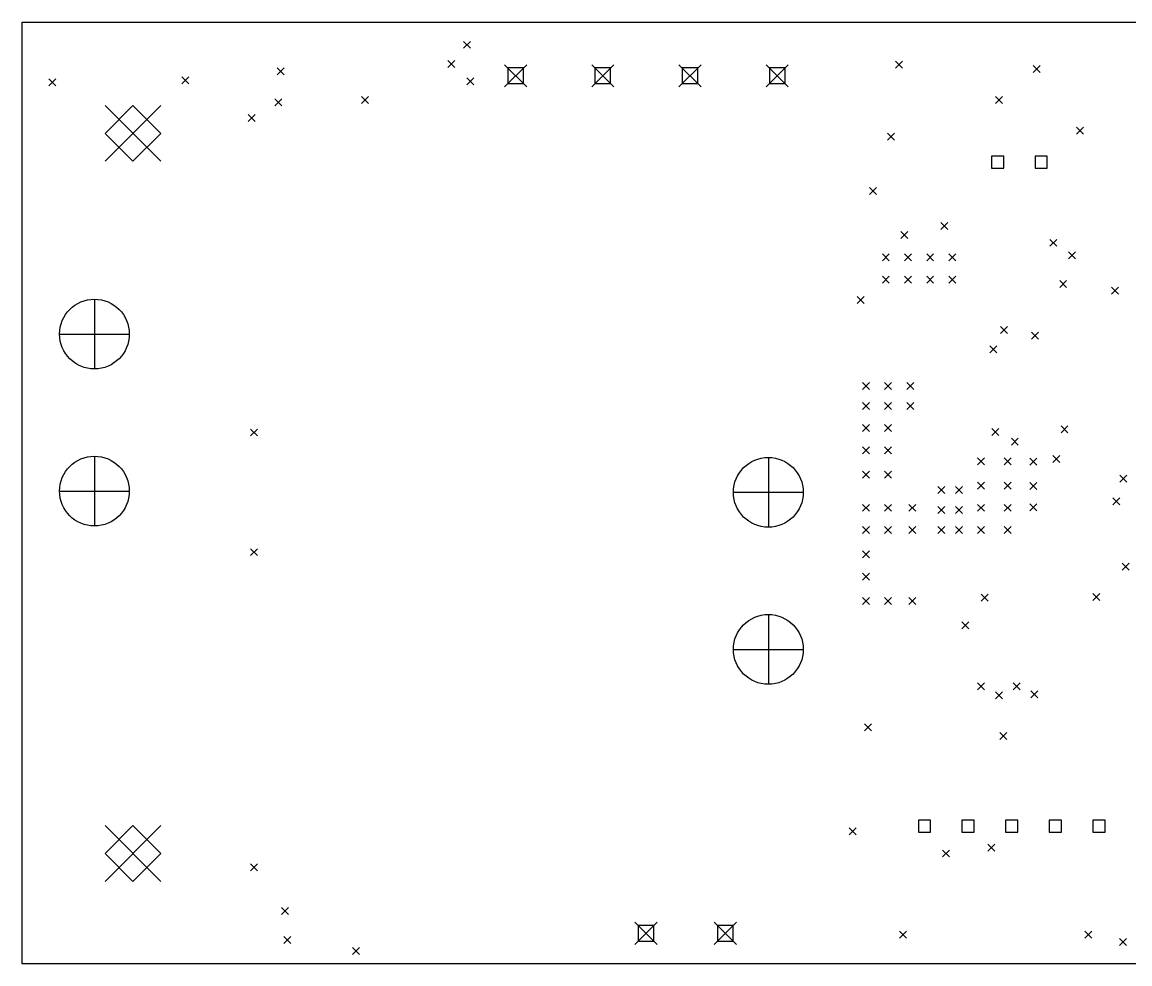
# Model space of a CAD drawing. Extents: x 91 to 223, y -160 to -73.
# Drawn here: x 93.4 to 156.9, y -127.4 to -73.4 of the extents above; entities that cross this region are included whole.
import ezdxf

# ---------------------------------------------------------------- set-up
doc = ezdxf.new("R2010")
doc.units = 0
doc.layers.add('BLACK', color=7, linetype='CONTINUOUS')

msp = doc.modelspace()

# ---------------------------------------------------------------- linework, layer by layer
at = {"layer": 'BLACK', "linetype": 'CONTINUOUS'}
for p, q in [((93.3958, -73.3806), (222.936, -73.3806)), ((93.3958, -127.356), (93.3958, -73.3806)), ((118.678, -74.4817), (119.078, -74.8817)), ((119.078, -74.4817), (118.678, -74.8817)), ((108.004, -76), (108.404, -76.4)), ((108.404, -76), (108.004, -76.4)), ((117.783, -75.5835), (118.183, -75.9835)), ((118.183, -75.5835), (117.783, -75.9835)), ((121.031, -75.819), (122.301, -77.089)), ((122.301, -75.819), (121.031, -77.089)), ((122.115, -76.005), (121.217, -76.005)), ((121.217, -76.005), (121.217, -76.903)), ((122.115, -76.903), (122.115, -76.005)), ((126.026, -75.819), (127.296, -77.089)), ((127.296, -75.819), (126.026, -77.089)), ((127.11, -76.005), (126.212, -76.005)), ((126.212, -76.005), (126.212, -76.903)), ((127.11, -76.903), (127.11, -76.005)), ((131.022, -75.819), (132.292, -77.089)), ((132.292, -75.819), (131.022, -77.089)), ((132.106, -76.005), (131.208, -76.005)), ((131.208, -76.005), (131.208, -76.903)), ((132.106, -76.903), (132.106, -76.005)), ((136.017, -75.819), (137.287, -77.089)), ((137.287, -75.819), (136.017, -77.089)), ((137.101, -76.005), (136.203, -76.005)), ((136.203, -76.005), (136.203, -76.903)), ((137.101, -76.903), (137.101, -76.005)), ((143.437, -75.619), (143.837, -76.019)), ((143.837, -75.619), (143.437, -76.019)), ((151.311, -75.873), (151.711, -76.273)), ((151.711, -75.873), (151.311, -76.273)), ((94.923, -76.635), (95.323, -77.035)), ((95.323, -76.635), (94.923, -77.035)), ((102.543, -76.508), (102.943, -76.908)), ((102.943, -76.508), (102.543, -76.908)), ((118.868, -76.5772), (119.268, -76.9772)), ((119.268, -76.5772), (118.868, -76.9772)), ((121.217, -76.903), (122.115, -76.903)), ((126.212, -76.903), (127.11, -76.903)), ((131.208, -76.903), (132.106, -76.903)), ((136.203, -76.903), (137.101, -76.903)), ((107.877, -77.778), (108.277, -78.178)), ((108.277, -77.778), (107.877, -78.178)), ((112.83, -77.651), (113.23, -78.051)), ((113.23, -77.651), (112.83, -78.051)), ((149.152, -77.651), (149.552, -78.051)), ((149.552, -77.651), (149.152, -78.051)), ((98.1458, -78.156), (101.346, -81.356)), ((101.346, -78.156), (98.1458, -81.356)), ((99.7458, -78.156), (98.1458, -79.756)), ((101.346, -79.756), (99.7458, -78.156)), ((106.353, -78.667), (106.753, -79.067)), ((106.753, -78.667), (106.353, -79.067)), ((98.1458, -79.756), (99.7458, -81.356)), ((99.7458, -81.356), (101.346, -79.756)), ((142.976, -79.7376), (143.376, -80.1376)), ((143.376, -79.7376), (142.976, -80.1376)), ((153.8, -79.3966), (154.2, -79.7966)), ((154.2, -79.3966), (153.8, -79.7966)), ((149.626, -81.0568), (148.926, -81.0568)), ((148.926, -81.0568), (148.926, -81.7572)), ((149.626, -81.7572), (149.626, -81.0568)), ((152.126, -81.0568), (151.426, -81.0568)), ((151.426, -81.0568), (151.426, -81.7572)), ((152.126, -81.7572), (152.126, -81.0568)), ((148.926, -81.7572), (149.626, -81.7572)), ((151.426, -81.7572), (152.126, -81.7572)), ((141.948, -82.858), (142.349, -83.258)), ((142.349, -82.858), (141.948, -83.258)), ((146.028, -84.8646), (146.428, -85.2646)), ((146.428, -84.8646), (146.028, -85.2646)), ((143.742, -85.3726), (144.142, -85.7726)), ((144.142, -85.3726), (143.742, -85.7726)), ((152.276, -85.8298), (152.676, -86.2298)), ((152.676, -85.8298), (152.276, -86.2298)), ((142.675, -86.668), (143.075, -87.068)), ((143.075, -86.668), (142.675, -87.068)), ((143.945, -86.668), (144.345, -87.068)), ((144.345, -86.668), (143.945, -87.068)), ((145.215, -86.668), (145.615, -87.068)), ((145.615, -86.668), (145.215, -87.068)), ((146.485, -86.668), (146.885, -87.068)), ((146.885, -86.668), (146.485, -87.068)), ((153.343, -86.541), (153.743, -86.941)), ((153.743, -86.541), (153.343, -86.941)), ((142.675, -87.938), (143.075, -88.338)), ((143.075, -87.938), (142.675, -88.338)), ((143.945, -87.938), (144.345, -88.338)), ((144.345, -87.938), (143.945, -88.338)), ((145.215, -87.938), (145.615, -88.338)), ((145.615, -87.938), (145.215, -88.338)), ((146.485, -87.938), (146.885, -88.338)), ((146.885, -87.938), (146.485, -88.338)), ((152.835, -88.192), (153.235, -88.592)), ((153.235, -88.192), (152.835, -88.592)), ((155.807, -88.573), (156.207, -88.973)), ((156.207, -88.573), (155.807, -88.973)), ((97.536, -89.258), (97.536, -93.258)), ((141.242, -89.1092), (141.642, -89.5092)), ((141.642, -89.1092), (141.242, -89.5092)), ((95.536, -91.258), (99.536, -91.258)), ((149.446, -90.8177), (149.846, -91.2177)), ((149.846, -90.8177), (149.446, -91.2177)), ((151.213, -91.1447), (151.613, -91.5447)), ((151.613, -91.1447), (151.213, -91.5447)), ((148.835, -91.9304), (149.235, -92.3304)), ((149.235, -91.9304), (148.835, -92.3304)), ((141.532, -94.034), (141.932, -94.434)), ((141.932, -94.034), (141.532, -94.434)), ((142.802, -94.034), (143.202, -94.434)), ((143.202, -94.034), (142.802, -94.434)), ((144.072, -94.034), (144.472, -94.434)), ((144.472, -94.034), (144.072, -94.434)), ((141.532, -95.177), (141.932, -95.577)), ((141.932, -95.177), (141.532, -95.577)), ((142.802, -95.177), (143.202, -95.577)), ((143.202, -95.177), (142.802, -95.577)), ((144.072, -95.177), (144.472, -95.577)), ((144.472, -95.177), (144.072, -95.577)), ((141.532, -96.447), (141.932, -96.847)), ((141.932, -96.447), (141.532, -96.847)), ((142.802, -96.447), (143.202, -96.847)), ((143.202, -96.447), (142.802, -96.847)), ((106.48, -96.701), (106.88, -97.101)), ((106.88, -96.701), (106.48, -97.101)), ((148.949, -96.6756), (149.349, -97.0756)), ((149.349, -96.6756), (148.949, -97.0756)), ((152.911, -96.5232), (153.311, -96.9232)), ((153.311, -96.5232), (152.911, -96.9232)), ((141.532, -97.717), (141.932, -98.117)), ((141.932, -97.717), (141.532, -98.117)), ((142.802, -97.717), (143.202, -98.117)), ((143.202, -97.717), (142.802, -98.117)), ((150.066, -97.2344), (150.466, -97.6344)), ((150.466, -97.2344), (150.066, -97.6344)), ((97.536, -98.258), (97.536, -102.258)), ((136.144, -98.33), (136.144, -102.33)), ((148.136, -98.352), (148.536, -98.752)), ((148.536, -98.352), (148.136, -98.752)), ((149.66, -98.352), (150.06, -98.752)), ((150.06, -98.352), (149.66, -98.752)), ((152.436, -98.218), (152.836, -98.618)), ((152.836, -98.218), (152.436, -98.618)), ((151.133, -98.3774), (151.533, -98.7774)), ((151.533, -98.3774), (151.133, -98.7774)), ((141.532, -99.114), (141.932, -99.514)), ((141.932, -99.114), (141.532, -99.514)), ((142.802, -99.114), (143.202, -99.514)), ((143.202, -99.114), (142.802, -99.514)), ((156.289, -99.3426), (156.689, -99.7426)), ((156.689, -99.3426), (156.289, -99.7426)), ((95.536, -100.258), (99.536, -100.258)), ((145.85, -100.003), (146.25, -100.403)), ((146.25, -100.003), (145.85, -100.403)), ((146.866, -100.003), (147.266, -100.403)), ((147.266, -100.003), (146.866, -100.403)), ((148.136, -99.749), (148.536, -100.149)), ((148.536, -99.749), (148.136, -100.149)), ((149.66, -99.749), (150.06, -100.149)), ((150.06, -99.749), (149.66, -100.149)), ((151.133, -99.7744), (151.533, -100.174)), ((151.533, -99.7744), (151.133, -100.174)), ((134.144, -100.33), (138.144, -100.33)), ((155.883, -100.638), (156.283, -101.038)), ((156.283, -100.638), (155.883, -101.038)), ((141.532, -101.019), (141.932, -101.419)), ((141.932, -101.019), (141.532, -101.419)), ((142.802, -101.019), (143.202, -101.419)), ((143.202, -101.019), (142.802, -101.419)), ((144.199, -101.019), (144.599, -101.419)), ((144.599, -101.019), (144.199, -101.419)), ((145.85, -101.146), (146.25, -101.546)), ((146.25, -101.146), (145.85, -101.546)), ((146.866, -101.146), (147.266, -101.546)), ((147.266, -101.146), (146.866, -101.546)), ((148.136, -101.019), (148.536, -101.419)), ((148.536, -101.019), (148.136, -101.419)), ((149.66, -101.019), (150.06, -101.419)), ((150.06, -101.019), (149.66, -101.419)), ((151.133, -100.994), (151.533, -101.394)), ((151.533, -100.994), (151.133, -101.394)), ((141.532, -102.289), (141.932, -102.689)), ((141.932, -102.289), (141.532, -102.689)), ((142.802, -102.289), (143.202, -102.689)), ((143.202, -102.289), (142.802, -102.689)), ((144.199, -102.289), (144.599, -102.689)), ((144.599, -102.289), (144.199, -102.689)), ((145.85, -102.289), (146.25, -102.689)), ((146.25, -102.289), (145.85, -102.689)), ((146.866, -102.289), (147.266, -102.689)), ((147.266, -102.289), (146.866, -102.689)), ((148.136, -102.289), (148.536, -102.689)), ((148.536, -102.289), (148.136, -102.689)), ((149.66, -102.289), (150.06, -102.689)), ((150.06, -102.289), (149.66, -102.689)), ((106.48, -103.559), (106.88, -103.959)), ((106.88, -103.559), (106.48, -103.959)), ((141.532, -103.686), (141.932, -104.086)), ((141.932, -103.686), (141.532, -104.086)), ((156.416, -104.397), (156.816, -104.797)), ((156.816, -104.397), (156.416, -104.797)), ((141.532, -104.956), (141.932, -105.356)), ((141.932, -104.956), (141.532, -105.356)), ((141.532, -106.353), (141.932, -106.753)), ((141.932, -106.353), (141.532, -106.753)), ((142.802, -106.353), (143.202, -106.753)), ((143.202, -106.353), (142.802, -106.753)), ((144.199, -106.353), (144.599, -106.753)), ((144.599, -106.353), (144.199, -106.753)), ((148.339, -106.175), (148.739, -106.575)), ((148.739, -106.175), (148.339, -106.575)), ((154.74, -106.134), (155.14, -106.534)), ((155.14, -106.134), (154.74, -106.534)), ((136.144, -107.33), (136.144, -111.33)), ((147.222, -107.75), (147.622, -108.15)), ((147.622, -107.75), (147.222, -108.15)), ((134.144, -109.33), (138.144, -109.33)), ((148.136, -111.255), (148.536, -111.655)), ((148.536, -111.255), (148.136, -111.655)), ((150.168, -111.255), (150.568, -111.655)), ((150.568, -111.255), (150.168, -111.655)), ((149.152, -111.763), (149.552, -112.163)), ((149.552, -111.763), (149.152, -112.163)), ((151.184, -111.712), (151.584, -112.112)), ((151.584, -111.712), (151.184, -112.112)), ((141.659, -113.592), (142.059, -113.992)), ((142.059, -113.592), (141.659, -113.992)), ((149.406, -114.1), (149.806, -114.5)), ((149.806, -114.1), (149.406, -114.5)), ((145.439, -119.113), (144.738, -119.113)), ((144.738, -119.113), (144.738, -119.814)), ((145.439, -119.814), (145.439, -119.113)), ((147.939, -119.113), (147.238, -119.113)), ((147.238, -119.113), (147.238, -119.814)), ((147.939, -119.814), (147.939, -119.113)), ((150.439, -119.113), (149.738, -119.113)), ((149.738, -119.113), (149.738, -119.814)), ((150.439, -119.814), (150.439, -119.113)), ((152.939, -119.113), (152.238, -119.113)), ((152.238, -119.113), (152.238, -119.814)), ((152.939, -119.814), (152.939, -119.113)), ((155.439, -119.113), (154.738, -119.113)), ((154.738, -119.113), (154.738, -119.814)), ((155.439, -119.814), (155.439, -119.113)), ((98.1458, -119.431), (101.346, -122.631)), ((101.346, -119.431), (98.1458, -122.631)), ((99.7458, -119.431), (98.1458, -121.031)), ((101.346, -121.031), (99.7458, -119.431)), ((140.77, -119.561), (141.17, -119.961)), ((141.17, -119.561), (140.77, -119.961)), ((144.738, -119.814), (145.439, -119.814)), ((147.238, -119.814), (147.939, -119.814)), ((149.738, -119.814), (150.439, -119.814)), ((152.238, -119.814), (152.939, -119.814)), ((154.738, -119.814), (155.439, -119.814)), ((148.72, -120.501), (149.12, -120.901)), ((149.12, -120.501), (148.72, -120.901)), ((98.1458, -121.031), (99.7458, -122.631)), ((99.7458, -122.631), (101.346, -121.031)), ((146.129, -120.831), (146.529, -121.231)), ((146.529, -120.831), (146.129, -121.231)), ((106.48, -121.628), (106.879, -122.028)), ((106.879, -121.628), (106.48, -122.028)), ((108.258, -124.133), (108.658, -124.533)), ((108.658, -124.133), (108.258, -124.533)), ((128.499, -124.968), (129.769, -126.238)), ((129.769, -124.968), (128.499, -126.238)), ((133.045, -124.968), (134.315, -126.238)), ((134.315, -124.968), (133.045, -126.238)), ((129.583, -125.154), (128.685, -125.154)), ((128.685, -125.154), (128.685, -126.052)), ((129.583, -126.052), (129.583, -125.154)), ((134.129, -125.154), (133.231, -125.154)), ((133.231, -125.154), (133.231, -126.052)), ((134.129, -126.052), (134.129, -125.154)), ((143.65, -125.479), (144.05, -125.879)), ((144.05, -125.479), (143.65, -125.879)), ((154.283, -125.479), (154.683, -125.879)), ((154.683, -125.479), (154.283, -125.879)), ((108.385, -125.784), (108.785, -126.184)), ((108.785, -125.784), (108.385, -126.184)), ((128.685, -126.052), (129.583, -126.052)), ((133.231, -126.052), (134.129, -126.052)), ((156.264, -125.911), (156.664, -126.311)), ((156.664, -125.911), (156.264, -126.311)), ((112.322, -126.419), (112.722, -126.819)), ((112.722, -126.419), (112.322, -126.819)), ((222.936, -127.356), (93.3958, -127.356))]:
    msp.add_line(p, q, dxfattribs=at)
at = {"layer": 'BLACK'}
for centre in [(97.536, -91.258), (97.536, -100.258), (136.144, -100.33), (136.144, -109.33)]:
    msp.add_circle(centre, 2, dxfattribs=at)

doc.saveas('drawing.dxf')
